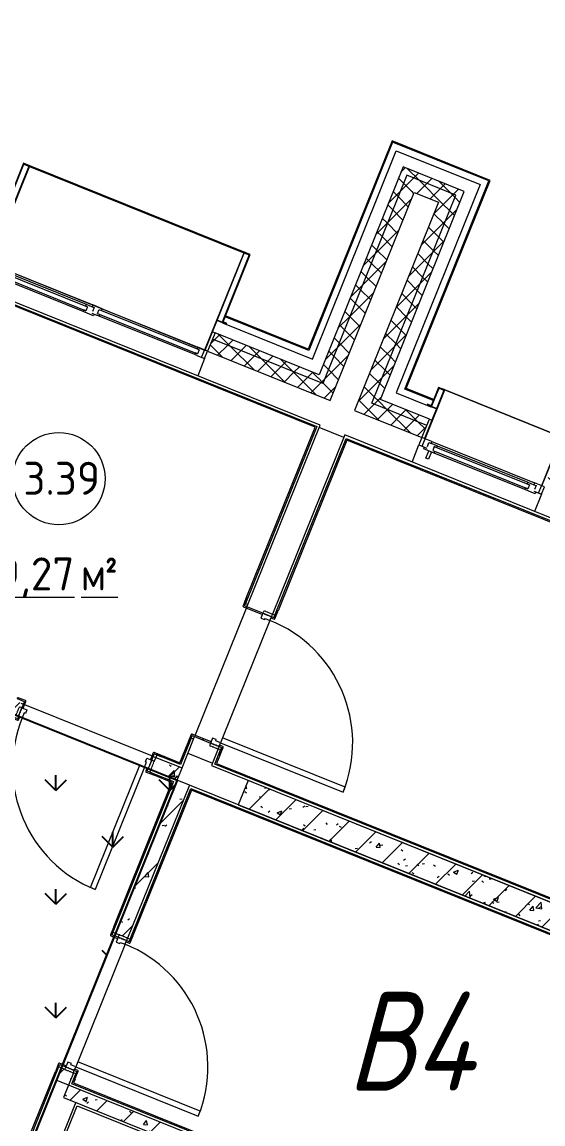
# Model space of a CAD drawing. Header units: millimetres. Extents: x -584918 to 2941280, y 3000189 to 4229862.
# Drawn here: x -437569 to -433624, y 4049313 to 4057660 of the extents above; entities that cross this region are included whole.
import ezdxf

# ---------------------------------------------------------------- set-up
doc = ezdxf.new("R2010")
doc.units = ezdxf.units.MM
doc.linetypes.add('ASVP_Невидимые', pattern=[5, 3, -2])
for name, color, linetype, lineweight in [('_ Окна', 7, 'Continuous', 0), ('Двери', 7, 'Continuous', 0), ('Марки помещений', 7, 'Continuous', 0), ('Обобщенные модели', 7, 'Continuous', 0), ('Окна', 7, 'Continuous', 0), ('Перекрытие', 7, 'Continuous', 0), ('Стены внутренние', 7, 'Continuous', 0), ('Стены наружные', 7, 'Continuous', 0), ('Стены несущие', 7, 'Continuous', 0), ('Стены отделка', 7, 'Continuous', 0), ('Стены перегородки', 7, 'Continuous', 0), ('Стены штриховка', 7, 'Continuous', 0), ('экспертиза ДУ категории', 1, 'Continuous', 0), ('экспертиза условные обозначения', 1, 'Continuous', 0)]:
    doc.layers.add(name, color=color, linetype=linetype, lineweight=lineweight)
doc.styles.add('GOST Common_2', font='', dxfattribs={"height": 500})
doc.styles.add('GOST Common_3', font='', dxfattribs={"width": 0.9, "height": 500})
doc.styles.add('mytext', font='isocpeur.ttf', dxfattribs={"width": 0.8, "oblique": 14.999978})
doc.styles.get('GOST Common_2').set_extended_font_data('GOST Common')
doc.styles.get('GOST Common_3').set_extended_font_data('GOST Common')
pattern_1 = [(45, (-440814.02, 4025236.82), (-141.4214, 141.4214), [])]
pattern_2 = [(50, (-440814.02, 4025236.82), (364.368, -31.8783), [38.1, -419.1]), (355, (-440814.02, 4025236.8), (-70.486, 382.1133), [30.48, -335.28]), (100.451, (-440783.66, 4025234.16), (293.885, 350.2334), [32.38, -356.18]), (46.184, (-440814, 4025338.4), (542.1585, -84.086), [57.15, -628.65]), (96.636, (-440768.84, 4025331.4), (474.805, 494.855), [48.57, -534.27]), (351.184, (-440814, 4025338.4), (474.81, 494.85), [45.72, -502.92]), (21, (-440763.22, 4025313.02), (303.2285, -204.5305), [38.1, -419.1]), (326, (-440763.22, 4025313), (123.604, 368.376), [30.48, -335.28]), (71.451, (-440737.95, 4025295.97), (426.834, 163.8427), [32.38, -356.18]), (37.5, (-440814.02, 4025236.82), (6.17665, 169.11015), [16.764, -314.452, 16.764, -323.596, -336.55]), (37.5, (-440814.02, 4025236.82), (6.17665, 169.11015), [-671.576, 16.764, -319.786]), (7.5, (-440814.02, 4025236.82), (133.6389, 200.3615), [16.764, -177.292, 16.764, -306.832, -128.27]), (7.5, (-440814.02, 4025236.82), (133.6389, 200.3615), [-517.652, 16.764, -111.506]), (327.5, (-440927.3, 4025236.82), (271.1818, -11.45836), [16.764, -110.236, 16.764, -379.476, -525.78]), (327.5, (-440927.3, 4025236.82), (271.1818, -11.45836), [-523.24, 16.764, -509.016]), (317.5, (-440978.1, 4025236.82), (296.2585, 50.8528), [16.764, -148.336, 16.764, -246.38, -373.38]), (317.5, (-440978.1, 4025236.82), (296.2585, 50.8528), [-428.244, 16.764, -356.616])]
pattern_3 = [(45, (-440814.02, 4025236.8), (-235.7317, 235.7317), []), (45, (-440656.87, 4025236.8), (-235.7317, 235.7317), [])]
pattern_4 = [(45, (-440814.02, 4025236.82), (-70.71068, 70.71068), []), (135, (-440814.02, 4025236.82), (-70.71068, -70.71068), [])]

# ---------------------------------------------------------------- blocks, each defined once
blk = doc.blocks.new('ASVP_ДверьДеревянная_1 полотно - Входная_внутр_ 1000х2000h_полотно_ Г Л _950 в свету_-7408861-АР Этаж 03')
at = {"layer": 'Двери', "lineweight": 18}
for p, q in [((500, 1100), (460, 1100)), ((460, 1100), (460, 100)), ((500, 100), (500, 1100)), ((-500, 100), (-530, 100)), ((-530, 100), (-530, 30)), ((-500, 60), (-500, 100)), ((460, 100), (500, 100)), ((530, 100), (500, 100)), ((500, 100), (500, 60)), ((530, 30), (530, 100)), ((-530, 30), (-490, 30)), ((-490, 60), (-500, 60)), ((-490, 30), (-490, 60)), ((500, 60), (490, 60)), ((490, 60), (490, 30)), ((490, 30), (530, 30))]:
    blk.add_line(p, q, dxfattribs=at)
at = {"layer": 'Двери', "linetype": 'ASVP_Невидимые', "lineweight": 18}
for p, q in [((-530, 100), (-550, 100)), ((-550, 100), (-550, 30)), ((-530, 30), (-530, 100)), ((550, 100), (530, 100)), ((530, 100), (530, 30)), ((550, 30), (550, 100)), ((-550, 30), (-530, 30)), ((530, 30), (550, 30))]:
    blk.add_line(p, q, dxfattribs=at)
at = {"layer": 'Двери'}
blk.add_arc((500, 100), 1000, 90, 180, dxfattribs=at)
blk = doc.blocks.new('ASVP_НАЛИЧНИК МДФ_Двери - Наличник дверной МДФ-V46-АР Этаж 03')
at = {"layer": 'Обобщенные модели'}
h = blk.add_hatch(dxfattribs=at)
h.set_pattern_fill('FP_11', color=256, style=0, pattern_type=2)
h.set_pattern_definition([(328.819, (26835.53, 5892.62), (-1239.66265, 847.5705), [208.25, -1874.25]), (318.514, (26858.02, 6171.11), (541.9913, -230.6314), [465.661, -465.661]), (310.384, (27051.17, 6248.95), (697.6711, -616.941), [263.418, -1053.671])])
h.paths.add_polyline_path([(530, 150), (520, 150), (520.2, -5.4), (521.5, -8.5), (525, -10), (585, -10), (589, -7.5), (590, -5), (590, 0), (530, -1), (530, 141.9)])
h.paths.add_polyline_path([(-520, 150), (-530, 150), (-531, 0), (-590, 0), (-590, -5), (-587.5, -9), (-585, -10), (-525, -10), (-521.5, -8.5), (-520, -5), (-520, 137.9)])
for p, q in [((-530, 150), (-530, -1)), ((-520, -5), (-520, 150)), ((520, 150), (520, -5)), ((530, -1), (530, 150)), ((-531, 0), (-590, 0)), ((-590, 0), (-590, -5)), ((590, 0), (531, 0)), ((590, -5), (590, 0)), ((-585, -10), (-525, -10)), ((-531, -1), (-531, 0)), ((-530, -1), (-531, -1)), ((525, -10), (585, -10)), ((531, -1), (530, -1)), ((531, 0), (531, -1))]:
    blk.add_line(p, q, dxfattribs=at)
for centre, start, end in [((-585, -5), 180, 270), ((-525, -5), 270, 360), ((525, -5), 180, 270), ((585, -5), 270, 360)]:
    blk.add_arc(centre, 5, start, end, dxfattribs=at)
blk = doc.blocks.new('ASVP_НАЛИЧНИК МДФ_Двери - Наличник дверной МДФ-V47-АР Этаж 03')
at = {"layer": 'Обобщенные модели'}
for p, q in [((-531, 0), (-590, 0)), ((-590, 0), (-590, -5)), ((-531, -1), (-531, 0)), ((-530, 20), (-530, -1)), ((-520, -5), (-520, 20)), ((520, 20), (520, -5)), ((530, -1), (530, 20)), ((590, 0), (531, 0)), ((531, 0), (531, -1)), ((590, -5), (590, 0)), ((-585, -10), (-525, -10)), ((-530, -1), (-531, -1)), ((525, -10), (585, -10)), ((531, -1), (530, -1))]:
    blk.add_line(p, q, dxfattribs=at)
for centre, start, end in [((-585, -5), 180, 270), ((-525, -5), 270, 360), ((525, -5), 180, 270), ((585, -5), 270, 360)]:
    blk.add_arc(centre, 5, start, end, dxfattribs=at)
blk = doc.blocks.new('ASVP_ДверьДеревянная_1 полотно - Входная_внутр_ 1000х2000h_полотно_ Г Пр _950 в свету_-7521749-АР Этаж 03')
at = {"layer": 'Двери', "lineweight": 18}
for p, q in [((-500, 1050), (-460, 1050)), ((-500, 50), (-500, 1050)), ((-460, 1050), (-460, 50)), ((-530, 50), (-500, 50)), ((-530, -20), (-530, 50)), ((-460, 50), (-500, 50)), ((-500, 50), (-500, 10)), ((-500, 10), (-490, 10)), ((-490, 10), (-490, -20)), ((490, 10), (500, 10)), ((490, -20), (490, 10)), ((500, 50), (530, 50)), ((500, 10), (500, 50)), ((530, 50), (530, -20)), ((-490, -20), (-530, -20)), ((530, -20), (490, -20))]:
    blk.add_line(p, q, dxfattribs=at)
at = {"layer": 'Двери', "linetype": 'ASVP_Невидимые', "lineweight": 18}
for p, q in [((-550, 50), (-530, 50)), ((-550, -20), (-550, 50)), ((-530, 50), (-530, -20)), ((530, 50), (550, 50)), ((530, -20), (530, 50)), ((550, 50), (550, -20)), ((-530, -20), (-550, -20)), ((550, -20), (530, -20))]:
    blk.add_line(p, q, dxfattribs=at)
at = {"layer": 'Двери'}
blk.add_arc((-500, 50), 1000, 0, 90, dxfattribs=at)
blk = doc.blocks.new('ASVP_НАЛИЧНИК МДФ_Двери - Наличник дверной МДФ-7487789-АР Этаж 03')
at = {"layer": 'Обобщенные модели'}
h = blk.add_hatch(dxfattribs=at)
h.set_pattern_fill('FP_12', color=256, style=0, pattern_type=2)
h.set_pattern_definition([(58.819, (-6637.65, 26069.885), (-847.5705, -1239.66265), [208.25, -1874.25]), (48.514, (-6916.14, 26092.37), (230.6308, 541.9905), [465.661, -465.661]), (40.384, (-6993.98, 26285.53), (616.941, 697.6711), [263.418, -1053.671])])
h.paths.add_polyline_path([(-530, 50), (-531, 0), (-590, 0), (-590, -5), (-587.5, -9), (-585, -10), (-525, -10), (-521.5, -8.5), (-520, -5), (-520, 50), (-521.8, 50)])
h.paths.add_polyline_path([(520, 50), (520, -5), (521.5, -8.5), (525, -10), (585, -10), (589, -7.5), (590, -5), (590, 0), (530, -1), (530, 50)])
for p, q in [((-530, 50), (-530, -1)), ((-520, -5), (-520, 50)), ((520, 50), (520, -5)), ((530, -1), (530, 50)), ((-531, 0), (-590, 0)), ((-590, 0), (-590, -5)), ((-585, -10), (-525, -10)), ((-531, -1), (-531, 0)), ((-530, -1), (-531, -1)), ((525, -10), (585, -10)), ((531, -1), (530, -1)), ((590, 0), (531, 0)), ((531, 0), (531, -1)), ((590, -5), (590, 0))]:
    blk.add_line(p, q, dxfattribs=at)
for centre, start, end in [((-585, -5), 180, 270), ((-525, -5), 270, 360), ((525, -5), 180, 270), ((585, -5), 270, 360)]:
    blk.add_arc(centre, 5, start, end, dxfattribs=at)
blk = doc.blocks.new('ASVP_НАЛИЧНИК МДФ_Двери - Наличник дверной МДФ-V48-АР Этаж 03')
at = {"layer": 'Обобщенные модели'}
h = blk.add_hatch(dxfattribs=at)
h.set_pattern_fill('FP_13', color=256, style=0, pattern_type=2)
h.set_pattern_definition([(238.819, (6637.65, -25929.885), (847.5705, 1239.66265), [208.25, -1874.25]), (228.514, (6916.14, -25952.37), (-230.6308, -541.9905), [465.661, -465.661]), (220.384, (6993.98, -26145.53), (-616.941, -697.6711), [263.418, -1053.671])])
h.paths.add_polyline_path([(585, -10), (589, -7.5), (590, -5), (590, 0), (530, -1), (530, 20), (520, 20), (520, -5), (521.5, -8.5), (525, -10), (583.8, -10)])
h.paths.add_polyline_path([(-525, -10), (-521.5, -8.5), (-520, -5), (-520, 20), (-530, 20), (-531, 0), (-590, 0), (-590, -5), (-587.5, -9), (-585, -10), (-537.9, -10)])
for p, q in [((-531, 0), (-590, 0)), ((-590, 0), (-590, -5)), ((-531, -1), (-531, 0)), ((-530, 20), (-530, -1)), ((-520, -5), (-520, 20)), ((520, 20), (520, -5)), ((530, -1), (530, 20)), ((590, 0), (531, 0)), ((531, 0), (531, -1)), ((590, -5), (590, 0)), ((-585, -10), (-525, -10)), ((-530, -1), (-531, -1)), ((525, -10), (585, -10)), ((531, -1), (530, -1))]:
    blk.add_line(p, q, dxfattribs=at)
for centre, start, end in [((-585, -5), 180, 270), ((-525, -5), 270, 360), ((525, -5), 180, 270), ((585, -5), 270, 360)]:
    blk.add_arc(centre, 5, start, end, dxfattribs=at)
blk = doc.blocks.new('ASVP_ДверьДеревянная_1 полотно - Входная_внутр_ 1000х2000h_полотно_ Г Л _950 в свету_-7521736-АР Этаж 03')
at = {"layer": 'Двери', "lineweight": 18}
for p, q in [((500, 1050), (460, 1050)), ((460, 1050), (460, 50)), ((500, 50), (500, 1050)), ((-500, 50), (-530, 50)), ((-530, 50), (-530, -20)), ((-500, 10), (-500, 50)), ((-490, 10), (-500, 10)), ((-490, -20), (-490, 10)), ((460, 50), (500, 50)), ((500, 10), (490, 10)), ((490, 10), (490, -20)), ((530, 50), (500, 50)), ((500, 50), (500, 10)), ((530, -20), (530, 50)), ((-530, -20), (-490, -20)), ((490, -20), (530, -20))]:
    blk.add_line(p, q, dxfattribs=at)
at = {"layer": 'Двери', "linetype": 'ASVP_Невидимые', "lineweight": 18}
for p, q in [((-530, 50), (-550, 50)), ((-550, 50), (-550, -20)), ((-530, -20), (-530, 50)), ((550, 50), (530, 50)), ((530, 50), (530, -20)), ((550, -20), (550, 50)), ((-550, -20), (-530, -20)), ((530, -20), (550, -20))]:
    blk.add_line(p, q, dxfattribs=at)
at = {"layer": 'Двери'}
blk.add_arc((500, 50), 1000, 90, 180, dxfattribs=at)
blk = doc.blocks.new('ASVP_НАЛИЧНИК МДФ_Двери - Наличник дверной МДФ-V49-АР Этаж 03')
at = {"layer": 'Обобщенные модели'}
for p, q in [((-530, 50), (-530, -1)), ((-520, -5), (-520, 50)), ((520, 50), (520, -5)), ((530, -1), (530, 50)), ((-531, 0), (-590, 0)), ((-590, 0), (-590, -5)), ((-585, -10), (-525, -10)), ((-531, -1), (-531, 0)), ((-530, -1), (-531, -1)), ((525, -10), (585, -10)), ((531, -1), (530, -1)), ((590, 0), (531, 0)), ((531, 0), (531, -1)), ((590, -5), (590, 0))]:
    blk.add_line(p, q, dxfattribs=at)
for centre, start, end in [((-585, -5), 180, 270), ((-525, -5), 270, 360), ((525, -5), 180, 270), ((585, -5), 270, 360)]:
    blk.add_arc(centre, 5, start, end, dxfattribs=at)
blk = doc.blocks.new('ASVP_НАЛИЧНИК МДФ_Двери - Наличник дверной МДФ-V50-АР Этаж 03')
at = {"layer": 'Обобщенные модели'}
h = blk.add_hatch(dxfattribs=at)
h.set_pattern_fill('FP_14', color=256, style=0, pattern_type=2)
h.set_pattern_definition([(148.819, (-24149.885, -5752.62), (1239.66265, -847.5705), [208.25, -1874.25]), (138.514, (-24172.37, -6031.11), (-541.9905, 230.6308), [465.661, -465.661]), (130.384, (-24365.53, -6108.95), (-697.6711, 616.941), [263.418, -1053.671])])
h.paths.add_polyline_path([(-590, -5), (-587.5, -9), (-585, -10), (-525, -10), (-521.5, -8.5), (-520, -4.8), (-520, 20), (-530, 20), (-531, 0), (-590, 0), (-590, -4.2)])
h.paths.add_polyline_path([(520, -5), (521.5, -8.5), (525.2, -10), (585, -10), (589, -7.5), (590, -5), (590, 0), (530, -0.4), (530, 20), (520, 20), (520, -4.4)])
for p, q in [((-531, 0), (-590, 0)), ((-590, 0), (-590, -5)), ((-531, -1), (-531, 0)), ((-530, 20), (-530, -1)), ((-520, -5), (-520, 20)), ((520, 20), (520, -5)), ((530, -1), (530, 20)), ((590, 0), (531, 0)), ((531, 0), (531, -1)), ((590, -5), (590, 0)), ((-585, -10), (-525, -10)), ((-530, -1), (-531, -1)), ((525, -10), (585, -10)), ((531, -1), (530, -1))]:
    blk.add_line(p, q, dxfattribs=at)
for centre, start, end in [((-585, -5), 180, 270), ((-525, -5), 270, 360), ((525, -5), 180, 270), ((585, -5), 270, 360)]:
    blk.add_arc(centre, 5, start, end, dxfattribs=at)
blk = doc.blocks.new('Окно_ПВХ_1Створка_1Фрамуга-верх - ОП_2100_h_х950_1ст1фр-7962690-АР Этаж 03')
at = {"layer": '_ Окна'}
for p, q in [((-419, 100), (-500, 100)), ((-500, 100), (-500, 40)), ((-475, 40), (-475, 100)), ((-437, 54), (-437, 86)), ((-437, 86), (-419, 86)), ((-419, 86), (-419, 100)), ((-370, 86), (-419, 86)), ((-370, 86), (-370, 72)), ((370, 86), (370, 72)), ((370, 86), (419, 86)), ((419, 100), (419, 86)), ((500, 100), (419, 100)), ((419, 86), (437, 86)), ((437, 86), (437, 54)), ((475, 40), (475, 100)), ((500, 40), (500, 100)), ((-500, 40), (-437, 40)), ((-455, 26), (-455, 40)), ((-370, 26), (-455, 26)), ((-388, 72), (-388, 40)), ((-370, 72), (-388, 72)), ((-388, 72), (388, 72)), ((-388, 40), (-370, 40)), ((-388, 40), (388, 40)), ((-370, 40), (-370, 26)), ((370, 72), (388, 72)), ((370, 40), (370, 26)), ((388, 40), (370, 40)), ((455, 26), (370, 26)), ((388, 72), (388, 40)), ((437, 40), (500, 40)), ((455, 40), (455, 26))]:
    blk.add_line(p, q, dxfattribs=at)
at = {"layer": 'Окна'}
for p, q in [((-419, 100), (419, 100)), ((-370, 86), (370, 86)), ((-413.5, -34), (-413.5, 26)), ((-393.5, 26), (-393.5, -34)), ((370, 26), (-370, 26)), ((-393.5, -34), (-413.5, -34))]:
    blk.add_line(p, q, dxfattribs=at)
blk = doc.blocks.new('Окно_ПВХ_2Створки_1Фрамуга-верх - ОП_2100_h_х1750_2ст1фр-7979835-АР Этаж 03')
at = {"layer": '_ Окна'}
for p, q in [((-819, 100), (-900, 100)), ((-900, 100), (-900, 40)), ((-875, 40), (-875, 100)), ((-837, 54), (-837, 86)), ((-837, 86), (-819, 86)), ((-819, 86), (-819, 100)), ((-770, 86), (-819, 86)), ((-770, 86), (-770, 72)), ((-87, 86), (-87, 72)), ((-87, 86), (-38, 86)), ((38, 100), (-38, 100)), ((-38, 100), (-38, 86)), ((-38, 86), (-20, 86)), ((-20, 86), (-20, 54)), ((20, 54), (20, 86)), ((20, 86), (38, 86)), ((38, 86), (38, 100)), ((38, 86), (819, 86)), ((819, 100), (819, 86)), ((900, 100), (819, 100)), ((819, 86), (837, 86)), ((837, 86), (837, 54)), ((875, 40), (875, 100)), ((900, 40), (900, 100)), ((-900, 40), (-837, 40)), ((-855, 26), (-855, 40)), ((-770, 26), (-855, 26)), ((-788, 72), (-788, 40)), ((-770, 72), (-788, 72)), ((-788, 72), (-69, 72)), ((-788, 40), (-770, 40)), ((-788, 40), (-69, 40)), ((-770, 40), (-770, 26)), ((-87, 72), (-69, 72)), ((-87, 40), (-87, 26)), ((-69, 40), (-87, 40)), ((-2, 26), (-87, 26)), ((-69, 72), (-69, 40)), ((-20, 40), (20, 40)), ((-2, 40), (-2, 26)), ((20, 54), (837, 54)), ((20, 54), (38, 54)), ((38, 40), (20, 40)), ((38, 54), (38, 40)), ((819, 54), (819, 40)), ((837, 54), (819, 54)), ((837, 40), (819, 40)), ((837, 40), (900, 40))]:
    blk.add_line(p, q, dxfattribs=at)
at = {"layer": 'Окна'}
for p, q in [((-819, 100), (-38, 100)), ((-770, 86), (-87, 86)), ((38, 100), (819, 100)), ((-813.5, -34), (-813.5, 26)), ((-793.5, 26), (-793.5, -34)), ((-87, 26), (-770, 26)), ((819, 40), (38, 40)), ((-793.5, -34), (-813.5, -34))]:
    blk.add_line(p, q, dxfattribs=at)
blk = doc.blocks.new('Откос с зашивкой _верх_низ_ - Откос-V76-АР Этаж 03')
at = {"layer": 'Обобщенные модели'}
for p, q in [((-525, 100), (-525, -50)), ((-475, 100), (-525, 100)), ((-520, -55), (-520, 95)), ((-520, 95), (-475, 95)), ((-480, 100), (-480, -300)), ((-475, 100), (-480, 100)), ((475, 100), (-475, 100)), ((-475, -300), (-475, 100)), ((-475, 95), (-475, 100)), ((-475, 100), (475, 100)), ((480, 100), (475, 100)), ((475, 100), (475, -300)), ((525, 100), (475, 100)), ((475, 100), (475, 95)), ((475, 95), (520, 95)), ((480, -300), (480, 100)), ((520, 95), (520, -55)), ((525, -50), (525, 100)), ((-525, -50), (-555, -50)), ((-555, -50), (-555, -55)), ((-555, -55), (-520, -55)), ((-480, -55), (-520, -55)), ((520, -55), (480, -55)), ((520, -55), (555, -55)), ((555, -50), (525, -50)), ((555, -55), (555, -50))]:
    blk.add_line(p, q, dxfattribs=at)
blk = doc.blocks.new('Откос с зашивкой _верх_низ_ - Откос-7923108-АР Этаж 03')
at = {"layer": 'Обобщенные модели'}
for p, q in [((-880, 300), (-880, -500)), ((-875, 300), (-880, 300)), ((875, 300), (-875, 300)), ((-875, -500), (-875, 300)), ((880, 300), (875, 300)), ((875, 300), (875, -500)), ((880, -500), (880, 300)), ((-920, 55), (-955, 55)), ((-955, 55), (-955, 50)), ((-955, 50), (-925, 50)), ((-925, 50), (-925, -500)), ((-920, -495), (-920, 55)), ((-920, 55), (-880, 55)), ((880, 55), (920, 55)), ((955, 55), (920, 55)), ((920, 55), (920, -495)), ((925, -500), (925, 50)), ((925, 50), (955, 50)), ((955, 50), (955, 55)), ((-925, -500), (-875, -500)), ((-875, -495), (-920, -495)), ((-880, -500), (-875, -500)), ((-875, -500), (-875, -495)), ((875, -495), (-875, -495)), ((-875, -500), (875, -500)), ((875, -500), (-875, -500)), ((920, -495), (875, -495)), ((875, -495), (875, -500)), ((875, -500), (880, -500)), ((875, -500), (925, -500))]:
    blk.add_line(p, q, dxfattribs=at)
blk = doc.blocks.new('ASVP_Марка_Помещение_ДваЗначения - Номер Площадь-685795-АР Этаж 03')
at = {"layer": 'Марки помещений'}
blk.add_circle((0, 0), 3.5, dxfattribs=at)

msp = doc.modelspace()

# ---------------------------------------------------------------- hatches: boundary and pattern name
at = {"layer": 'Стены внутренние'}
h = msp.add_hatch(dxfattribs=at)
h.set_pattern_fill('FP_4', color=256, style=0, pattern_type=2)
h.set_pattern_definition(pattern_1)
h.paths.add_polyline_path([(-436394.937, 4051917.372), (-436357.559, 4052010.124), (-436557.004, 4052090.498), (-436594.382, 4051997.746), (-436420.962, 4051927.861)])
h.paths.add_polyline_path([(-437614.653, 4052408.9), (-437577.275, 4052501.652), (-439511.123, 4053280.964), (-439548.501, 4053188.212), (-437721.632, 4052452.011)])
h = msp.add_hatch(dxfattribs=at)
h.set_pattern_fill('FP_5', color=256, style=0, pattern_type=2)
h.set_pattern_definition(pattern_2)
h.paths.add_polyline_path([(-436394.937, 4051917.372), (-436357.559, 4052010.124), (-436557.004, 4052090.498), (-436594.382, 4051997.746), (-436420.962, 4051927.861)])
h.paths.add_polyline_path([(-437614.653, 4052408.9), (-437577.275, 4052501.652), (-439511.123, 4053280.964), (-439548.501, 4053188.212), (-437721.632, 4052452.011)])
h = msp.add_hatch(dxfattribs=at)
h.set_pattern_fill('FP_4', color=256, style=0, pattern_type=2)
h.set_pattern_definition(pattern_1)
h.paths.add_polyline_path([(-437217.937, 4049607.574), (-437180.559, 4049700.325), (-437273.311, 4049737.703), (-437310.688, 4049644.951), (-437255.314, 4049622.636)])
h.paths.add_polyline_path([(-436769.405, 4050720.596), (-436302.185, 4051879.995), (-436394.937, 4051917.372), (-436862.157, 4050757.974), (-436776.881, 4050723.609)])
h = msp.add_hatch(dxfattribs=at)
h.set_pattern_fill('FP_5', color=256, style=0, pattern_type=2)
h.set_pattern_definition(pattern_2)
h.paths.add_polyline_path([(-437217.937, 4049607.574), (-437180.559, 4049700.325), (-437273.311, 4049737.703), (-437310.688, 4049644.951), (-437255.314, 4049622.636)])
h.paths.add_polyline_path([(-436769.405, 4050720.596), (-436302.185, 4051879.995), (-436394.937, 4051917.372), (-436862.157, 4050757.974), (-436776.881, 4050723.609)])
h = msp.add_hatch(dxfattribs=at)
h.set_pattern_fill('FP_4', color=256, style=0, pattern_type=2)
h.set_pattern_definition(pattern_1)
h.paths.add_polyline_path([(-429995.056, 4049338.316), (-429920.301, 4049523.82), (-435856.422, 4051915.988), (-435931.177, 4051730.484), (-430177.125, 4049411.687)])
h = msp.add_hatch(dxfattribs=at)
h.set_pattern_fill('FP_5', color=256, style=0, pattern_type=2)
h.set_pattern_definition(pattern_2)
h.paths.add_polyline_path([(-429995.056, 4049338.316), (-429920.301, 4049523.82), (-435856.422, 4051915.988), (-435931.177, 4051730.484), (-430177.125, 4049411.687)])
h = msp.add_hatch(dxfattribs=at)
h.set_pattern_fill('FP_4', color=256, style=0, pattern_type=2)
h.set_pattern_definition(pattern_1)
h.paths.add_polyline_path([(-431690.201, 4047272.164), (-431652.823, 4047364.916), (-437217.937, 4049607.574), (-437255.314, 4049514.822), (-431716.227, 4047282.652)])
h = msp.add_hatch(dxfattribs=at)
h.set_pattern_fill('FP_5', color=256, style=0, pattern_type=2)
h.set_pattern_definition(pattern_2)
h.paths.add_polyline_path([(-431690.201, 4047272.164), (-431652.823, 4047364.916), (-437217.937, 4049607.574), (-437255.314, 4049514.822), (-431716.227, 4047282.652)])
at = {"layer": 'Стены наружные'}
h = msp.add_hatch(dxfattribs=at)
h.set_pattern_fill('FP_1', color=256, style=0, pattern_type=2)
h.set_pattern_definition(pattern_4)
h.paths.add_polyline_path([(-435337.98, 4054941.499), (-435319.291, 4054987.875), (-436107.683, 4055305.585), (-436126.371, 4055259.209), (-435350.024, 4054946.353)])
h.paths.add_polyline_path([(-437795.905, 4055932.006), (-437777.217, 4055978.382), (-438959.803, 4056454.947), (-438978.492, 4056408.571), (-437810.074, 4055937.716)])
h.paths.add_polyline_path([(-441250.913, 4057324.323), (-441232.224, 4057370.699), (-441951.052, 4057660.376), (-441969.74, 4057614), (-441365.994, 4057370.699)])
h = msp.add_hatch(dxfattribs=at)
h.set_pattern_fill('FP_1', color=256, style=0, pattern_type=2)
h.set_pattern_definition(pattern_4)
h.paths.add_polyline_path([(-435328.982, 4054830.059), (-435291.604, 4054922.811), (-436126.371, 4055259.209), (-436163.749, 4055166.457), (-435329.536, 4054830.282)])
h.paths.add_polyline_path([(-437833.283, 4055839.255), (-437795.905, 4055932.006), (-438978.492, 4056408.571), (-439015.87, 4056315.819), (-437855.71, 4055848.292)])
h.paths.add_polyline_path([(-441288.291, 4057231.571), (-441250.913, 4057324.323), (-441876.989, 4057576.622), (-441914.366, 4057483.87), (-441728.862, 4057409.115)])
h = msp.add_hatch(dxfattribs=at)
h.set_pattern_fill('FP_6', color=256, style=0, pattern_type=2)
h.set_pattern_definition(pattern_3)
h.paths.add_polyline_path([(-435397.923, 4055172.659), (-434762.503, 4056749.441), (-434769.923, 4056752.432), (-435405.343, 4055175.649), (-435402.353, 4055174.444)])
h = msp.add_hatch(dxfattribs=at)
h.set_pattern_fill('FP_6', color=256, style=0, pattern_type=2)
h.set_pattern_definition(pattern_3)
h.paths.add_polyline_path([(-434035.328, 4056456.401), (-434032.338, 4056463.821), (-434766.933, 4056759.852), (-434769.923, 4056752.432), (-434046.321, 4056460.831)])
h = msp.add_hatch(dxfattribs=at)
h.set_pattern_fill('FP_1', color=256, style=0, pattern_type=2)
h.set_pattern_definition(pattern_4)
h.paths.add_polyline_path([(-434238.801, 4056331.393), (-434220.112, 4056377.769), (-434683.872, 4056564.657), (-434702.561, 4056518.281), (-434285.177, 4056350.082)])
h = msp.add_hatch(dxfattribs=at)
h.set_pattern_fill('FP_1', color=256, style=0, pattern_type=2)
h.set_pattern_definition(pattern_4)
h.paths.add_polyline_path([(-435291.604, 4054922.811), (-434656.185, 4056499.593), (-434702.561, 4056518.281), (-435337.011, 4054941.109), (-435310.985, 4054930.621)])
h = msp.add_hatch(dxfattribs=at)
h.set_pattern_fill('FP_1', color=256, style=0, pattern_type=2)
h.set_pattern_definition(pattern_4)
h.paths.add_polyline_path([(-434322.555, 4056257.33), (-434285.177, 4056350.082), (-434656.185, 4056499.593), (-434693.562, 4056406.841), (-434415.307, 4056294.708)])
h = msp.add_hatch(dxfattribs=at)
h.set_pattern_fill('FP_6', color=256, style=0, pattern_type=2)
h.set_pattern_definition(pattern_3)
h.paths.add_polyline_path([(-434660.338, 4054884.049), (-434024.918, 4056460.831), (-434032.575, 4056463.233), (-434667.758, 4054887.039)])
h = msp.add_hatch(dxfattribs=at)
h.set_pattern_fill('FP_1', color=256, style=0, pattern_type=2)
h.set_pattern_definition(pattern_4)
h.paths.add_polyline_path([(-435236.23, 4054792.681), (-434600.81, 4056369.463), (-434693.562, 4056406.841), (-435328.982, 4054830.059), (-435291.604, 4054814.996)])
h = msp.add_hatch(dxfattribs=at)
h.set_pattern_fill('FP_1', color=256, style=0, pattern_type=2)
h.set_pattern_definition(pattern_4)
h.paths.add_polyline_path([(-434957.974, 4054680.548), (-434322.555, 4056257.33), (-434415.307, 4056294.708), (-435050.726, 4054717.926)])
h = msp.add_hatch(dxfattribs=at)
h.set_pattern_fill('FP_1', color=256, style=0, pattern_type=2)
h.set_pattern_definition(pattern_4)
h.paths.add_polyline_path([(-434874.221, 4054754.611), (-434238.801, 4056331.393), (-434285.177, 4056350.082), (-434920.597, 4054773.3), (-434911.598, 4054769.674)])
h = msp.add_hatch(dxfattribs=at)
h.set_pattern_fill('FP_6', color=256, style=0, pattern_type=2)
h.set_pattern_definition(pattern_3)
h.paths.add_polyline_path([(-435405.343, 4055175.649), (-435402.353, 4055183.07), (-436028.428, 4055435.369), (-436031.418, 4055427.948), (-435423.756, 4055183.07)])
h = msp.add_hatch(dxfattribs=at)
h.set_pattern_fill('FP_6', color=256, style=0, pattern_type=2)
h.set_pattern_definition(pattern_3)
h.paths.add_polyline_path([(-434454.636, 4054792.529), (-434451.646, 4054799.949), (-434667.758, 4054887.039), (-434670.522, 4054879.528), (-434467.553, 4054797.734)])
h = msp.add_hatch(dxfattribs=at)
h.set_pattern_fill('FP_1', color=256, style=0, pattern_type=2)
h.set_pattern_definition(pattern_4)
h.paths.add_polyline_path([(-428613.468, 4052231.621), (-428594.779, 4052277.997), (-429336.795, 4052577.018), (-429355.483, 4052530.642), (-428632.849, 4052239.432)])
h.paths.add_polyline_path([(-431025.017, 4053203.44), (-431006.329, 4053249.816), (-433557.006, 4054277.7), (-433575.694, 4054231.324), (-431062.395, 4053218.502)])
h.paths.add_polyline_path([(-434503.213, 4054605.101), (-434484.524, 4054651.477), (-434855.532, 4054800.987), (-434874.221, 4054754.611), (-434517.39, 4054610.814)])
h = msp.add_hatch(dxfattribs=at)
h.set_pattern_fill('FP_1', color=256, style=0, pattern_type=2)
h.set_pattern_definition(pattern_4)
h.paths.add_polyline_path([(-428558.094, 4052101.492), (-428520.716, 4052194.244), (-429355.483, 4052530.642), (-429392.861, 4052437.891), (-428620.037, 4052126.454)])
h.paths.add_polyline_path([(-431062.395, 4053110.688), (-431025.017, 4053203.44), (-433575.694, 4054231.324), (-433613.072, 4054138.573), (-431084.822, 4053119.725)])
h.paths.add_polyline_path([(-434540.591, 4054512.349), (-434503.213, 4054605.101), (-434920.597, 4054773.3), (-434957.974, 4054680.548), (-434563.017, 4054521.386)])
at = {"layer": 'экспертиза условные обозначения', "lineweight": -3}
h = msp.add_hatch(dxfattribs=at)
h.set_pattern_fill('GRASS', color=3, scale=24)
h.set_pattern_definition([(90, (-441193.04, 3779846), (-431.0523, 431.0523), [114.3, -747.8046]), (45, (-441193.04, 3779846), (-431.0523, 431.0523), [114.3, -495.3]), (135, (-441193.04, 3779846), (-431.0523, -431.0523), [114.3, -495.3])])
edge = h.paths.add_edge_path()
edge.add_line((-445679.162, 4047680.628), (-445018.622, 4049468.181))
edge.add_line((-445018.622, 4049468.181), (-439841.984, 4047376.683))
edge.add_line((-439841.984, 4047376.683), (-437786.215, 4052478.037))
edge.add_line((-437786.215, 4052478.037), (-436394.937, 4051917.372))
edge.add_line((-436394.937, 4051917.372), (-438448.837, 4046820.656))
edge.add_line((-438448.837, 4046820.656), (-431775.339, 4044131.336))
edge.add_line((-431775.339, 4044131.336), (-432485.514, 4042369.05))
edge.add_line((-432485.514, 4042369.05), (-433821.967, 4042902.23))
edge.add_arc((-434225.652, 4041870.898), 1107.523, 68.623549, 179.4277519)
edge.add_line((-435333.121, 4041881.959), (-435333.121, 4039986.149))
edge.add_line((-435333.121, 4039986.149), (-438083.121, 4039986.149))
edge.add_line((-438083.121, 4039986.149), (-438083.121, 4044619.411))
edge.add_line((-438083.121, 4044619.411), (-441018.582, 4045807.749))
edge.add_line((-441018.582, 4045807.749), (-445679.162, 4047680.628))

# ---------------------------------------------------------------- linework, layer by layer
at = {"layer": 'Перекрытие'}
for p, q in [((-435132.957, 4054513.872), (-435318.461, 4054588.627)), ((-436258.267, 4052256.515), (-435869.54, 4053221.135)), ((-435865.802, 4053230.41), (-435858.326, 4053248.961)), ((-435691.511, 4053127.829), (-436050.337, 4052237.411)), ((-437577.275, 4052501.652), (-437558.725, 4052494.176)), ((-437549.449, 4052490.438), (-436584.83, 4052101.711)), ((-436677.859, 4052031.386), (-437568.277, 4052390.211)), ((-436269.48, 4052228.69), (-436262.005, 4052247.24)), ((-436312.706, 4052121.427), (-436127.202, 4052046.671)), ((-436575.555, 4052097.973), (-436557.004, 4052090.498)), ((-437262.097, 4049765.529), (-436873.37, 4050730.148)), ((-436869.632, 4050739.423), (-436862.157, 4050757.974)), ((-436788.094, 4050674.22), (-437146.919, 4049783.802)), ((-437273.311, 4049737.703), (-437265.835, 4049756.253))]:
    msp.add_line(p, q, dxfattribs=at)
at = {"layer": 'Стены внутренние'}
for p, q in [((-435350.024, 4054590.565), (-438447.937, 4055838.978)), ((-436186.176, 4055110.806), (-436238.504, 4054980.954)), ((-435871.201, 4053297.275), (-435350.024, 4054590.565)), ((-435108.869, 4054493.383), (-435630.046, 4053200.093)), ((-428671.888, 4051899.376), (-435108.869, 4054493.383)), ((-434615.346, 4054326.845), (-434563.017, 4054456.698)), ((-433635.499, 4054082.921), (-433687.827, 4053953.069)), ((-435871.201, 4053297.275), (-435866.563, 4053295.406)), ((-435630.046, 4053200.093), (-435634.684, 4053201.962)), ((-436374.171, 4052049.163), (-436312.257, 4052202.802)), ((-436312.257, 4052202.802), (-436307.619, 4052200.933)), ((-436508.69, 4052103.372), (-436510.559, 4052098.735)), ((-436508.69, 4052103.372), (-436374.171, 4052049.163)), ((-436071.102, 4052105.62), (-436095.639, 4052044.733)), ((-436095.639, 4052044.733), (-429658.658, 4049450.726)), ((-436071.102, 4052105.62), (-436075.74, 4052107.489)), ((-436568.494, 4051954.969), (-436566.626, 4051959.607)), ((-436433.975, 4051900.76), (-436568.494, 4051954.969)), ((-436875.031, 4050806.288), (-436433.975, 4051900.76)), ((-436285.572, 4051840.956), (-436726.628, 4050746.484)), ((-429755.839, 4049209.571), (-436285.572, 4051840.956)), ((-436875.031, 4050806.288), (-436870.394, 4050804.419)), ((-436726.628, 4050746.484), (-436731.266, 4050748.353)), ((-438489.745, 4046799.406), (-437316.087, 4049711.816)), ((-437316.087, 4049711.816), (-437311.45, 4049709.947)), ((-437167.684, 4049652.011), (-437178.898, 4049624.186)), ((-437178.898, 4049624.186), (-430649.165, 4046992.801)), ((-437167.684, 4049652.011), (-437172.322, 4049653.88))]:
    msp.add_line(p, q, dxfattribs=at)
at = {"layer": 'Стены наружные'}
for p, q in [((-436050.107, 4055381.572), (-436091.846, 4055398.392)), ((-436126.233, 4055313.061), (-436107.683, 4055305.585)), ((-434431.587, 4054729.333), (-434473.325, 4054746.153)), ((-434484.524, 4054651.477), (-434465.974, 4054644.001))]:
    msp.add_line(p, q, dxfattribs=at)
at = {"layer": 'Стены несущие'}
for p, q in [((-436557.004, 4052090.498), (-436568.218, 4052062.672)), ((-436557.004, 4052090.498), (-436357.559, 4052010.124)), ((-436302.185, 4051879.995), (-436594.382, 4051997.746)), ((-436394.937, 4051917.372), (-436357.559, 4052010.124)), ((-436862.157, 4050757.974), (-436394.937, 4051917.372)), ((-436302.185, 4051879.995), (-436769.405, 4050720.596)), ((-435856.422, 4051915.988), (-435931.177, 4051730.484)), ((-429920.301, 4049523.82), (-435856.422, 4051915.988)), ((-435931.177, 4051730.484), (-429995.056, 4049338.316)), ((-436862.157, 4050757.974), (-436834.331, 4050746.761)), ((-437273.311, 4049737.703), (-437310.688, 4049644.951)), ((-437245.485, 4049726.49), (-437273.311, 4049737.703)), ((-437180.559, 4049700.325), (-437255.314, 4049514.822)), ((-430632.552, 4046953.762), (-437310.688, 4049644.951)), ((-437255.314, 4049514.822), (-433962.622, 4048187.916))]:
    msp.add_line(p, q, dxfattribs=at)
at = {"layer": 'Стены отделка'}
for p, q in [((-434766.933, 4056759.852), (-435402.353, 4055183.07)), ((-434024.918, 4056460.831), (-434766.933, 4056759.852)), ((-435370.236, 4055107.594), (-434734.816, 4056684.377)), ((-434734.816, 4056684.377), (-434100.393, 4056428.714)), ((-434660.338, 4054884.049), (-434024.918, 4056460.831)), ((-434100.393, 4056428.714), (-434735.813, 4054851.931)), ((-435310.985, 4054607.177), (-438464.55, 4055878.017)), ((-438453.475, 4055851.991), (-435337.011, 4054596.102)), ((-436028.428, 4055435.369), (-436050.107, 4055381.572)), ((-436050.107, 4055381.572), (-435370.236, 4055107.594)), ((-435402.353, 4055183.07), (-436028.428, 4055435.369)), ((-434451.646, 4054799.949), (-434660.338, 4054884.049)), ((-434735.813, 4054851.931), (-434473.325, 4054746.153)), ((-434473.325, 4054746.153), (-434451.646, 4054799.949)), ((-435337.011, 4054596.102), (-435876.877, 4053256.436)), ((-435858.326, 4053248.961), (-435310.985, 4054607.177)), ((-435125.482, 4054532.422), (-435672.823, 4053174.205)), ((-435654.272, 4053166.73), (-435114.407, 4054506.396)), ((-428632.849, 4051915.988), (-435125.482, 4054532.422)), ((-435114.407, 4054506.396), (-428658.875, 4051904.913)), ((-435876.877, 4053256.436), (-435858.326, 4053248.961)), ((-435672.823, 4053174.205), (-435654.272, 4053166.73)), ((-436288.031, 4052236.165), (-436368.634, 4052036.15)), ((-436357.559, 4052010.124), (-436269.48, 4052228.69)), ((-436269.48, 4052228.69), (-436288.031, 4052236.165)), ((-436083.977, 4052153.934), (-436134.677, 4052028.121)), ((-436108.652, 4052039.196), (-436065.426, 4052146.459)), ((-436065.426, 4052146.459), (-436083.977, 4052153.934)), ((-436549.529, 4052109.048), (-436557.004, 4052090.498)), ((-436368.634, 4052036.15), (-436549.529, 4052109.048)), ((-429653.12, 4049437.713), (-436108.652, 4052039.196)), ((-436594.382, 4051997.746), (-436601.857, 4051979.196)), ((-436601.857, 4051979.196), (-436420.962, 4051906.298)), ((-436134.677, 4052028.121), (-429642.045, 4049411.687)), ((-436420.962, 4051906.298), (-436880.707, 4050765.449)), ((-429716.8, 4049226.183), (-436302.185, 4051879.995)), ((-436750.855, 4050713.121), (-436291.11, 4051853.969)), ((-436291.11, 4051853.969), (-429742.826, 4049215.108)), ((-436880.707, 4050765.449), (-436862.157, 4050757.974)), ((-436769.405, 4050720.596), (-436750.855, 4050713.121)), ((-437291.861, 4049745.179), (-438476.732, 4046804.944)), ((-437273.311, 4049737.703), (-437291.861, 4049745.179)), ((-437191.911, 4049618.648), (-437162.008, 4049692.85)), ((-437162.008, 4049692.85), (-437180.559, 4049700.325)), ((-438450.706, 4046816.019), (-437310.688, 4049644.951)), ((-430643.627, 4046979.788), (-437191.911, 4049618.648)), ((-437162.562, 4049477.444), (-438190.447, 4046926.767)), ((-438164.421, 4046937.842), (-437151.487, 4049451.418)), ((-437151.487, 4049451.418), (-433988.648, 4048176.841))]:
    msp.add_line(p, q, dxfattribs=at)
at = {"layer": 'Стены перегородки'}
for p, q in [((-434683.872, 4056564.657), (-435319.291, 4054987.875)), ((-434220.112, 4056377.769), (-434683.872, 4056564.657)), ((-435236.23, 4054792.681), (-434600.81, 4056369.463)), ((-434855.532, 4054800.987), (-434220.112, 4056377.769)), ((-434600.81, 4056369.463), (-434415.307, 4056294.708)), ((-434415.307, 4056294.708), (-435050.726, 4054717.926)), ((-436107.683, 4055305.585), (-436163.749, 4055166.457)), ((-435319.291, 4054987.875), (-436107.683, 4055305.585)), ((-436163.749, 4055166.457), (-435236.23, 4054792.681)), ((-434484.524, 4054651.477), (-434855.532, 4054800.987)), ((-435050.726, 4054717.926), (-434540.591, 4054512.349)), ((-434540.591, 4054512.349), (-434484.524, 4054651.477))]:
    msp.add_line(p, q, dxfattribs=at)
at = {"layer": 'Стены штриховка'}
for p, q in [((-434762.503, 4056749.441), (-435397.923, 4055172.659)), ((-434035.328, 4056456.401), (-434762.503, 4056749.441)), ((-434656.185, 4056499.593), (-435291.604, 4054922.811)), ((-434670.748, 4054879.619), (-434035.328, 4056456.401)), ((-434285.177, 4056350.082), (-434656.185, 4056499.593)), ((-434920.597, 4054773.3), (-434285.177, 4056350.082)), ((-435397.923, 4055172.659), (-436031.418, 4055427.948)), ((-435291.604, 4054922.811), (-436126.371, 4055259.209)), ((-435405.343, 4055175.649), (-435402.353, 4055183.07)), ((-434454.636, 4054792.529), (-434670.748, 4054879.619)), ((-434503.213, 4054605.101), (-434920.597, 4054773.3))]:
    msp.add_line(p, q, dxfattribs=at)
at = {"layer": 'экспертиза условные обозначения', "color": 3, "lineweight": -3}
msp.add_lwpolyline([(-445679.162, 4047680.628), (-445018.622, 4049468.181), (-439841.984, 4047376.683), (-437786.215, 4052478.037), (-436394.937, 4051917.372), (-438448.837, 4046820.656), (-431775.339, 4044131.336), (-432485.514, 4042369.05), (-433821.967, 4042902.23, 0.52503513), (-435333.121, 4041881.959), (-435333.121, 4039986.149), (-438083.121, 4039986.149), (-438083.121, 4044619.411), (-441018.582, 4045807.749), (-445679.162, 4047680.628)], format="xyb", dxfattribs=at)

# ---------------------------------------------------------------- block references
at = {"layer": 'Двери'}
for name, p, rotation in [('ASVP_ДверьДеревянная_1 полотно - Входная_внутр_ 1000х2000h_полотно_ Г Л _950 в свету_-7408861-АР Этаж 03', (-435971.151, 4052701.447), 248.0513009164577), ('ASVP_ДверьДеревянная_1 полотно - Входная_внутр_ 1000х2000h_полотно_ Г Пр _950 в свету_-7521749-АР Этаж 03', (-437085.828, 4052249.699), 158.0513009164574), ('ASVP_ДверьДеревянная_1 полотно - Входная_внутр_ 1000х2000h_полотно_ Г Л _950 в свету_-7521736-АР Этаж 03', (-437021.358, 4050229.15), 248.0513009164575)]:
    msp.add_blockref(name, p, dxfattribs=dict(at, rotation=rotation))
at = {"layer": 'Марки помещений', "xscale": 99.99999999999993, "yscale": 99.99999999999993, "zscale": 99.99999999999993}
msp.add_blockref('ASVP_Марка_Помещение_ДваЗначения - Номер Площадь-685795-АР Этаж 03', (-437290.55, 4054201.51), dxfattribs=at)
at = {"layer": 'Обобщенные модели'}
for name, p, rotation in [('Откос с зашивкой _верх_низ_ - Откос-7923108-АР Этаж 03', (-436886.362, 4055781.163), 158.0513009164576), ('Откос с зашивкой _верх_низ_ - Откос-V76-АР Этаж 03', (-433964.685, 4054603.749), 338.0513009164582), ('ASVP_НАЛИЧНИК МДФ_Двери - Наличник дверной МДФ-V46-АР Этаж 03', (-436082.454, 4052746.301), 248.0513009164577), ('ASVP_НАЛИЧНИК МДФ_Двери - Наличник дверной МДФ-V47-АР Этаж 03', (-435859.849, 4052656.594), 68.05130091645754), ('ASVP_НАЛИЧНИК МДФ_Двери - Наличник дверной МДФ-7487789-АР Этаж 03', (-437059.664, 4052314.625), 158.0513009164574), ('ASVP_НАЛИЧНИК МДФ_Двери - Наличник дверной МДФ-V48-АР Этаж 03', (-437111.993, 4052184.773), 338.0513009164572), ('ASVP_НАЛИЧНИК МДФ_Двери - Наличник дверной МДФ-V49-АР Этаж 03', (-437086.284, 4050255.314), 248.0513009164575), ('ASVP_НАЛИЧНИК МДФ_Двери - Наличник дверной МДФ-V50-АР Этаж 03', (-436956.432, 4050202.985), 68.0513009164573)]:
    msp.add_blockref(name, p, dxfattribs=dict(at, rotation=rotation))
at = {"layer": 'Окна', "rotation": 338.0513009164575}
for name, p in [('Окно_ПВХ_2Створки_1Фрамуга-верх - ОП_2100_h_х1750_2ст1фр-7979835-АР Этаж 03', (-437035.894, 4055410.104)), ('Окно_ПВХ_1Створка_1Фрамуга-верх - ОП_2100_h_х950_1ст1фр-7962690-АР Этаж 03', (-434114.209, 4054232.709))]:
    msp.add_blockref(name, p, dxfattribs=at)

# ---------------------------------------------------------------- texts
at = {"layer": 'Марки помещений', "char_height": 250, "attachment_point": 1}
for s, insert, width, style in [('3.39', (-437559.208, 4054329.235), 663.79725, 'GOST Common_2'), ('\\L9,27 ', (-437759.444, 4053604.705), 772.02506, 'GOST Common_2'), ('\\L\\fGOST Common|b0|i0|c238|p34|;\\W.9;\\L²', (-436943.866, 4053604.705), 165.94931, 'GOST Common_3'), ('\\L\\fGOST Common|b0|i0|c204|p34|;\\W.9;\\Lм', (-437122.459, 4053604.705), 216.45562, 'GOST Common_2')]:
    msp.add_mtext(s, dxfattribs=dict(at, insert=insert, width=width, style=style))
at = {"layer": 'экспертиза ДУ категории', "lineweight": 50, "insert": (-435110.135, 4050315.012), "char_height": 750, "attachment_point": 1, "style": 'mytext'}
msp.add_mtext_dynamic_manual_height_columns('В4', width=2459.42723, gutter_width=17359.771, heights=[0], dxfattribs=at)

doc.saveas('drawing.dxf')
